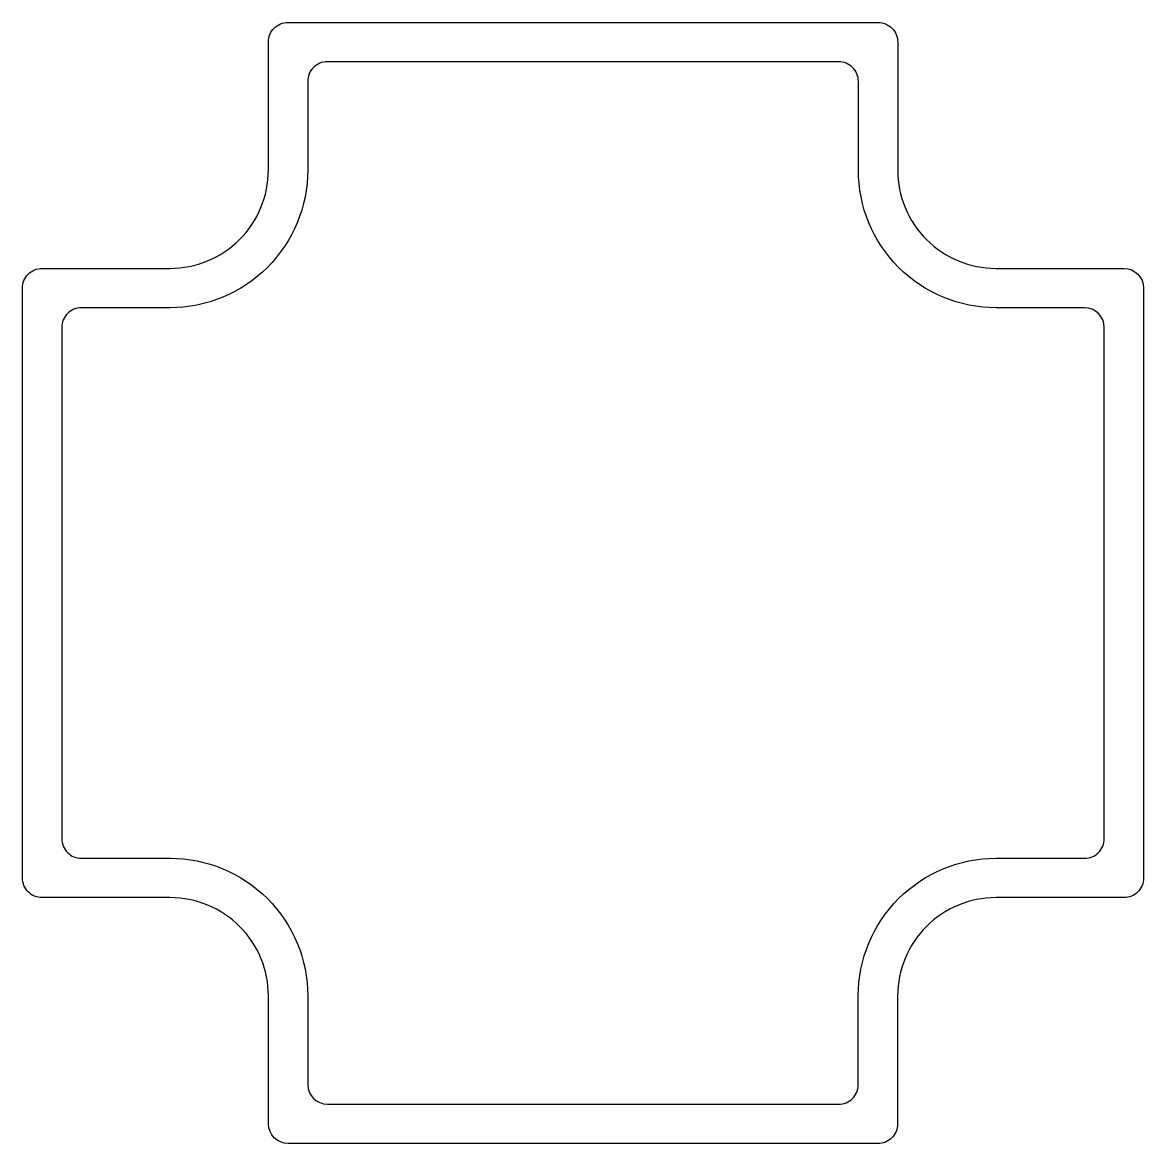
# Model space of a CAD drawing. Header units: millimetres. Extents: x -114 to 114, y -114 to 114.
import ezdxf

# ---------------------------------------------------------------- set-up
doc = ezdxf.new("R2010")
doc.units = ezdxf.units.MM
doc.layers.get('0').update_dxf_attribs({"linetype": 'CONTINUOUS'})

msp = doc.modelspace()

# ---------------------------------------------------------------- linework, layer by layer
for points in [[(60, 114, -0.414214), (64, 110), (64, 106), (63.99, 83.99, 0.414214), (83.99, 63.98), (110, 63.97, -0.414145), (114, 59.97), (114, -60, -0.414214), (110, -64), (83.98, -64, 0.414214), (63.98, -84), (63.98, -106.01), (63.97, -110.01, -0.414214), (59.97, -114.01), (-59.98, -113.99, -0.414076), (-63.97, -109.99), (-63.98, -83.99, 0.414214), (-83.99, -63.99), (-106, -64), (-110, -64, -0.414214), (-114, -60), (-114, -56), (-114.01, 55.97), (-114.01, 59.97, -0.414214), (-110.01, 63.97), (-106.01, 63.98), (-84, 63.98, 0.414214), (-64, 83.98), (-64, 110, -0.414214), (-60, 114)], [(-102, -56), (-83.99, -55.99, -0.414214), (-55.98, -83.99), (-55.98, -101.99, 0.414076), (-51.98, -105.99), (51.97, -106.01, 0.414282), (55.98, -102.01), (55.98, -84, -0.414214), (83.98, -56), (102, -56, 0.414214), (106, -52), (106, 51.98, 0.414145), (102, 55.98), (83.99, 55.98, -0.414214), (55.99, 83.99), (56, 102, 0.414282), (52, 106), (-52, 106, 0.414214), (-56, 102), (-56, 83.98, -0.414214), (-84, 55.98), (-102.01, 55.98, 0.414248), (-106.01, 51.97), (-106, -52, 0.414248)]]:
    msp.add_lwpolyline(points, format="xyb", close=True)

doc.saveas('drawing.dxf')
